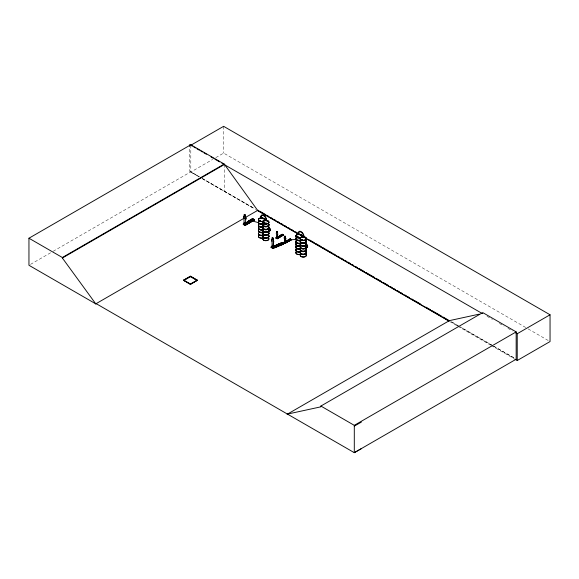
<?xml version="1.0" encoding="UTF-8"?>
<svg xmlns="http://www.w3.org/2000/svg" width="579" height="579" viewBox="0 0 579 579"><rect width="100%" height="100%" fill="white"/><g stroke="black" fill="none" stroke-linecap="round" stroke-linejoin="round"><path stroke-width="0.43" stroke-dasharray="2.9 2.17" d="M30.513 264.379L52.392 251.742M53.174 251.293L190.809 171.825L199.357 176.761M190.809 145.271L190.809 172.05L212.696 159.42M215.815 157.611L223.632 153.102L527.346 328.452M199.241 176.827L189.499 171.225L189.499 147.327M202.361 178.621L253.747 208.172L202.469 178.556M459.458 326.469L450.896 321.54L459.436 326.476M492.939 345.721L460.24 326.911L492.852 345.772M493.713 346.162L514.738 358.256M528.135 328.901L550.05 341.559M487.019 316.286L492.44 319.413M499.409 323.437L504.063 326.122M507.935 328.358L512.581 331.043M493.626 346.213L514.608 358.329M190.809 172.05L199.357 176.986M202.469 178.781L255.563 209.432M449.854 321.606L456.903 325.68M457.692 326.129L490.594 345.127M491.376 345.583L514.094 358.698M224.225 164.559L224.225 191.338M223.632 126.323L223.632 153.102M265.848 222.821A3.061 1.766 0 0 1 266.644 222.879"/><path stroke-width="0.87" d="M273.15 247.457L273.346 242.449A1.643 0.782 67.5 0 0 273.15 240.184L273.15 238.736A0.818 0.391 67.5 0 0 272.673 237.687A0.818 0.391 67.5 0 0 272.195 237.969L272.195 239.417A1.643 0.782 67.5 0 0 272 241.363L272.144 246.842M273.23 247.421L273.433 242.42A1.643 0.782 67.5 0 0 273.23 240.147L273.23 238.707A0.818 0.391 67.5 0 0 272.752 237.651A0.818 0.391 67.5 0 0 272.275 237.933L272.195 237.969M245.373 224.29L245.691 219.224A1.643 0.955 59.5 0 0 245.445 216.98L245.445 215.533A0.818 0.478 59.5 0 0 244.859 214.534A0.818 0.478 59.5 0 0 244.273 214.874L244.2 216.358A1.643 0.955 59.5 0 0 243.962 218.326L244.128 223.812L244.729 223.226M277.406 238.041L277.573 234.69A1.093 0.637 59.5 0 0 277.406 233.192L277.442 232.078M277.457 238.012L277.573 234.69M285.186 236.333L285.382 237.795A1.093 0.637 59.5 0 1 285.541 239.293L285.382 242.644L284.499 242.123L284.969 242.145M285.382 237.795L285.425 237.766A1.093 0.637 59.5 0 1 285.592 239.265L285.425 242.615L284.405 241.971M277.782 245.047L278.275 244.591L278.875 244.989M272.557 246.299L271.826 246.683L272.658 246.603M271.898 246.654C273.512 246.364 271.283 246.509 272.173 246.835M272.05 246.878L272.188 246.509M244.179 223.501C244.338 224.182 244.389 222.3 246.003 224.688L245.865 223.914L244.924 225.028L243.441 224.189L244.251 222.995L243.303 223.552L243.506 224.543L252.958 219.021M276.979 237.325L276.675 237.694L276.509 234.032A1.093 0.637 59.5 0 1 276.624 232.751L276.726 231.564M276.957 237.52L276.603 237.737L277.023 237.528M284.832 241.928L284.528 242.297L284.434 238.664A1.093 0.637 59.5 0 1 284.6 237.354L284.658 236.254L285.136 236.203M284.477 242.174L284.94 241.95M284.492 242.239L285.02 242.08L284.463 241.935L284.405 242.753M280.446 236.203L279.947 235.921M288.494 240.842L288.487 240.473M259.414 220.86L259.797 220.498M260.116 221.026L259.653 220.968L259.964 220.563M260.318 220.744L259.551 220.708M263.438 218.616L263.17 218.942M264.017 223.429L264.075 223.024L264.683 223.226M264.104 223.566L264.668 223.255M264.683 223.371L263.763 223.226M267.621 221.098L267.462 221.431M297.635 237.122L297.389 236.912M297.751 237.166L296.998 237.347L297.649 237.014M300.675 235.378L301 235.269M301.232 239.742L301.992 239.525L301.246 239.583M301.869 239.467L301.804 239.872M305.234 237.716L304.829 237.774L305.198 237.528M305.205 237.549L304.901 237.629M276.487 237.339L276.791 238.353L276.682 237.73M284.94 242.131L284.571 242.138L284.817 242.919M244.57 223.61L244.751 223.27L244.28 223.429L244.447 224.761L244.447 223.588L243.911 223.284L243.911 224.457M276.639 231.68L277.167 231.6M284.615 236.283L285.034 236.131M277.833 244.779L278.101 245.308L278.868 244.96M280.583 236.196L280.439 235.841M260.13 220.57L259.667 220.78M264.545 223.219L264.06 223.335M297.432 236.941L296.853 237.281M301.775 239.923L301.406 239.503M276.632 237.455L276.907 237.332M249.267 221.048L249.274 221.605L249.933 221.54M287.915 240.596L288.487 240.546M260.166 220.751L259.877 220.469M297.056 237.129L297.534 237.383M282.443 243.216L271.131 247.291L282.074 242.739L283.63 244.135L272.76 248.594L272.571 247.58L273.78 247.219L273.78 247.913L271.746 246.307M280.974 243.057C285.346 245.909 278.499 242.891 282.074 242.601L283.507 243.897L272.412 248.232M282.074 242.601L271.131 247.291M244.736 225.137L254.376 219.745L252.61 218.761L243.158 224.341L245.199 225.477L254.514 219.984L252.632 218.848M252.712 218.978L253.095 219.188L243.404 224.493M244.714 225.05L245.055 225.245L245.062 224.551L246.003 223.986M276.342 238.302L282.559 234.633L276.313 238.295L275.93 238.07L282.234 234.256L283.406 234.922L277.261 238.823L276.024 238.012L276.024 237.549L276.878 237.441M282.161 234.423L283.507 235.161M276.024 238.02L282.465 234.481M283.319 235.06L276.878 238.599L283.276 235.038M290.209 238.859L290.513 239.243L290.122 239.018L283.898 242.673L290.209 238.859L291.476 239.764L284.868 243.223L291.157 239.482L291.461 239.771M291.295 239.663L285.006 243.296M245.691 219.224L245.619 219.267A1.643 0.955 59.5 0 0 245.373 217.024L245.445 215.533M244.2 216.358L244.273 214.874M243.962 218.326L244.034 218.29A1.643 0.955 59.5 0 1 244.273 216.314M244.287 223.574L244.338 223.443M248.304 221.156C253.486 223.436 245.793 221.439 249.245 220.599L251.004 221.735L249.245 220.599M250.092 220.107C255.274 222.387 247.58 220.389 251.033 219.55L252.791 220.679L251.033 219.55M251.67 219.173C256.852 221.453 249.158 219.455 252.61 218.616M252.958 218.949L243.39 224.478L243.773 224.681M243.73 224.674L253.052 219.173M244.924 225.028L254.398 219.832L244.931 225.34M254.369 219.615L244.816 225.274L254.376 219.745M276.624 231.788L276.624 232.751M277.457 232.201L277.015 231.557M276.118 237.969L276.748 237.224M279.36 235.95C282.494 237.318 278.021 236.196 279.99 235.581L281.162 236.239M280.554 235.248C283.688 236.616 279.208 235.494 281.184 234.879L282.357 235.537M281.604 234.625C284.738 235.993 280.265 234.879 282.234 234.256M277.109 238.534L277.826 237.839L277.826 238.302L276.661 237.556M276.972 238.548L277.826 237.839M277.03 238.693L283.406 234.922M284.6 236.391L284.644 237.325A1.093 0.637 59.5 0 0 284.484 238.635L284.644 242.174M284.086 242.775L284 242.152L284.629 241.776M285.802 242.905L285.708 242.391L285.078 243.137L284.086 242.572L284.716 241.827M284.057 242.767L290.434 239.084L284.296 242.905M289.753 239.699L284.311 242.905L283.905 242.681M285.259 243.433L285.172 242.811L285.802 242.442M291.382 239.612L285.078 243.332L284 242.615M96.201 303.664L95.825 303.888L28.95 265.276L28.95 238.222L190.809 144.772L224.225 164.06L257.641 210.409L299.806 234.756M190.809 144.772L190.809 145.271L223.632 126.323L550.05 314.781L550.05 341.559L517.228 360.507L514.883 359.146M28.95 238.222L62.366 257.51L224.225 164.06M361.383 448.638L354.297 452.677L96.157 303.642L95.774 303.859L62.366 258.01L224.225 164.559M95.774 303.859L258.017 210.191M268.692 227.127L270.212 229.262L268.692 227.786M183.478 280.185L190.44 276.169L197.396 280.185L190.44 284.427L183.478 280.185L190.44 284.202L197.396 280.185M268.692 231.079L270.212 230.623L268.692 230.42M183.478 280.41L190.44 276.393L197.396 280.41M268.743 231.108L270.176 230.645L270.176 229.255L268.707 227.091M190.44 276.617L183.869 280.41L190.44 283.985L197.012 280.41L190.44 276.617L190.44 276.169M306.175 243.484L307.644 245.677L306.125 244.2M306.161 247.479L307.644 247.038L306.125 246.835M287.097 414.318L449.34 320.643L479.231 314.144M287.474 414.094L320.889 406.827L320.889 406.053L482.748 312.602L516.164 331.89L516.164 359.226L354.297 452.677L354.297 425.341L516.164 331.89M482.748 313.377L482.372 313.601L221.895 163.213M515.679 332.831L517.228 333.728L550.05 314.781M354.297 426.122L361.383 422.084M277.906 244.816L278.839 244.91M278.752 245.105L277.884 245.091M288.494 240.77L287.886 240.683M304.916 237.593L305.321 237.658M301.246 239.858L301.97 239.858M272.195 239.417L272.275 237.933M272 241.363L272.079 241.327A1.643 0.782 67.5 0 1 272.275 239.38M271.247 246.516C273.961 245.829 270.646 246.097 271.254 247.305M277.066 244.808L278.166 244.215L279.592 245.51L278.166 244.215M279.143 243.81C283.515 246.661 276.661 243.65 280.243 243.361L281.669 244.512M271.319 247.45L281.322 243.31M281.532 243.397L271.442 247.551L271.24 247.219L272.571 248.434L283.507 243.752M281.633 243.556L271.537 247.53M273.78 247.219L272.571 247.58M282.414 244.099L272.571 248.138L271.363 247.161M283.515 243.889L272.398 248.145M249.375 221.106L250.179 221.294M280.077 235.914L280.439 235.914M249.802 221.569L249.274 221.489M259.877 221.004L259.537 220.983M264.227 223.139L264.147 223.139A3.112 1.795 0 0 1 263.698 223.523M288.523 239.945L296.028 239.431M306.125 246.184L307.42 246.437L306.125 244.866M301.804 239.576L301.333 239.634M250.432 220.44L258.502 222.662M300.479 235.269L300.87 235.06M259.558 229.349L259.638 229.45A3.069 1.773 0 0 0 263.032 229.552M288.523 239.851L289.695 240.517M276.436 237.368L276.849 237.542M244.714 223.53L243.998 223.233L243.998 224.406L244.533 224.71M190.809 145.271L192.366 146.169M193.922 147.066L195.478 147.963M197.026 148.861L199.357 150.207M200.913 151.105L202.469 152.002M204.025 152.899L206.356 154.246M211.017 156.938L213.347 158.284M214.903 159.182L219.564 161.867M259.58 211.089L265.044 214.244M266.608 215.149L268.953 216.503M270.509 217.4L272.072 218.305M273.635 219.202L275.98 220.556M277.544 221.46L279.1 222.365M280.663 223.262L283.008 224.616M284.571 225.521L286.127 226.418M288.472 227.771L290.036 228.676M291.599 229.573L293.155 230.478M295.5 231.832L297.063 232.729M304.554 236.977L304.069 236.702A4.133 2.388 60 0 0 301.145 231.636A4.133 2.388 60 0 0 298.221 233.323L297.744 233.048L298.446 234.234L299.148 233.858L298.663 233.576A3.452 1.99 60 0 1 301.102 232.165A3.452 1.99 60 0 1 303.541 236.391L303.056 236.116L303.809 237.325M309.555 239.945L314.245 242.652M315.801 243.549L321.273 246.705M322.829 247.609L325.174 248.963M326.737 249.86L328.3 250.765M329.864 251.67L332.201 253.016M333.765 253.92L335.328 254.825M337.666 256.171L339.229 257.076M340.792 257.981L343.137 259.334M344.7 260.232L346.256 261.136M347.82 262.034L350.165 263.387M351.728 264.292L353.284 265.189M355.629 266.543L357.192 267.447M358.756 268.345L364.22 271.5M365.783 272.405L374.374 277.363M375.93 278.267L381.402 281.423M382.958 282.32L388.429 285.483M389.985 286.381L392.33 287.734M393.894 288.639L395.457 289.536M397.02 290.441L399.358 291.794M400.921 292.692L402.485 293.596M404.822 294.95L406.386 295.847M407.949 296.752L409.512 297.649M411.857 299.003L413.413 299.908M414.977 300.805L420.441 303.968M425.912 307.123L430.595 309.823M432.158 310.728L441.531 316.134M443.087 317.039L448.559 320.194M301.369 235.653L303.707 237.006M306.052 238.36L448.957 320.867M257.127 210.336L299.437 234.763M301 235.667L303.353 237.028M305.705 238.382L449.072 321.157M268.041 228.075L269.944 230.044L268.041 229.393M320.889 406.053L354.297 425.341M277.066 244.671L278.492 245.822M276.61 237.679L276.653 237.173M244.28 223.689L245.865 224.471L245.865 223.914M249.187 221.54L249.506 220.961L250.2 221.373M263.966 223.393L264.147 223.472A3.069 1.773 0 0 1 263.669 223.827M517.228 333.728L517.228 360.507M307.608 245.677L307.608 247.059M288.508 241.219L287.336 240.647M285.708 242.391L285.708 242.76M277.739 237.788L277.739 238.157M273.672 247.124L273.672 247.682L271.841 246.263L271.746 247.472M272.282 246.618L272.181 247.826L272.181 246.654M270.14 229.277L270.14 230.601M190.44 283.985L190.44 284.427M189.499 144.67L189.499 146.444M62.366 257.51L62.366 258.01M305.98 243.39A3.112 1.795 0 0 1 303.287 246.082A3.112 1.795 0 0 1 300.588 243.39M305.936 243.571A3.061 1.766 0 0 1 303.287 246.227A3.061 1.766 0 0 1 300.631 243.571M305.922 245.887A3.047 1.759 0 0 1 303.287 248.529A3.047 1.759 0 0 1 300.646 245.887M305.944 246.075A3.076 1.773 0 0 1 303.287 248.731A3.076 1.773 0 0 1 300.624 246.075M305.98 240.43A3.112 1.795 0 0 1 303.287 243.122A3.112 1.795 0 0 1 300.588 240.43M305.936 243.079A3.061 1.766 0 0 1 303.287 245.728A3.061 1.766 0 0 1 300.631 243.079M305.936 240.618A3.061 1.766 0 0 1 303.287 243.267A3.061 1.766 0 0 1 300.631 240.618M305.98 243.238A3.112 1.795 0 0 1 303.287 245.93A3.112 1.795 0 0 1 300.588 243.238M305.98 240.278A3.112 1.795 0 0 1 303.287 242.97A3.112 1.795 0 0 1 300.588 240.278M305.936 240.119A3.061 1.766 0 0 1 303.287 242.775A3.061 1.766 0 0 1 300.631 240.119M305.98 251.814A3.112 1.795 0 0 1 303.287 254.507A3.112 1.795 0 0 1 300.588 251.814M305.936 251.995A3.061 1.766 0 0 1 303.287 254.651A3.061 1.766 0 0 1 300.631 251.995M305.922 254.311A3.047 1.759 0 0 1 303.287 256.953A3.047 1.759 0 0 1 300.646 254.311M305.929 246.328A3.054 1.766 0 0 1 303.287 248.97A3.054 1.766 0 0 1 300.639 246.328M305.944 254.463A3.069 1.773 0 0 1 303.287 257.119A3.069 1.773 0 0 1 300.624 254.463M305.944 246.162A3.076 1.773 0 0 1 303.287 248.825A3.076 1.773 0 0 1 300.624 246.162M305.98 248.854A3.112 1.795 0 0 1 303.287 251.547A3.112 1.795 0 0 1 300.588 248.854M305.936 251.503A3.061 1.766 0 0 1 303.287 254.152A3.061 1.766 0 0 1 300.631 251.503M305.936 249.042A3.061 1.766 0 0 1 303.287 251.691A3.061 1.766 0 0 1 300.631 249.042M305.98 251.662A3.112 1.795 0 0 1 303.287 254.355A3.112 1.795 0 0 1 300.588 251.662M305.98 248.702A3.112 1.795 0 0 1 303.287 251.395A3.112 1.795 0 0 1 300.588 248.702M305.944 248.543A3.069 1.773 0 0 1 303.287 251.199A3.069 1.773 0 0 1 300.624 248.543M300.494 243.332A3.112 1.795 0 0 1 296.738 243.042A3.112 1.795 0 0 1 296.238 240.878M301.102 243.194A3.061 1.766 0 0 1 297.07 243.346A3.061 1.766 0 0 1 296.282 241.059M301.102 245.503A3.061 1.766 0 0 1 297.07 245.655A3.061 1.766 0 0 1 296.282 243.368M300.472 245.858A3.076 1.773 0 0 1 296.759 245.576A3.076 1.773 0 0 1 296.274 243.433M301.102 245.677A3.061 1.766 0 0 1 297.07 245.829A3.061 1.766 0 0 1 296.282 243.542M300.494 240.372A3.112 1.795 0 0 1 296.738 240.09A3.112 1.795 0 0 1 296.238 237.918M296.738 237.549A3.112 1.795 0 0 1 298.127 237.086M301.109 242.702A3.069 1.773 0 0 1 297.07 242.854A3.069 1.773 0 0 1 296.282 240.567M301.109 240.242A3.069 1.773 0 0 1 297.07 240.394A3.069 1.773 0 0 1 296.282 238.107M296.766 237.737A3.069 1.773 0 0 1 297.403 237.455M300.494 243.18A3.112 1.795 0 0 1 296.738 242.891A3.112 1.795 0 0 1 296.238 240.726M300.494 240.22A3.112 1.795 0 0 1 296.738 239.938A3.112 1.795 0 0 1 296.238 237.766M296.738 237.397A3.112 1.795 0 0 1 298.127 236.934M301.102 239.742A3.061 1.766 0 0 1 297.07 239.894A3.061 1.766 0 0 1 296.282 237.614M296.774 237.245A3.061 1.766 0 0 1 298.142 236.789M300.494 251.756A3.112 1.795 0 0 1 296.738 251.467A3.112 1.795 0 0 1 296.238 249.303M301.102 251.619A3.061 1.766 0 0 1 297.07 251.771A3.061 1.766 0 0 1 296.282 249.484M301.102 253.928A3.061 1.766 0 0 1 297.07 254.08A3.061 1.766 0 0 1 296.282 251.793M301.094 245.937A3.047 1.759 0 0 1 297.078 246.089A3.047 1.759 0 0 1 296.296 243.81M301.102 254.101A3.061 1.766 0 0 1 297.07 254.253A3.061 1.766 0 0 1 296.282 251.966M300.494 248.796A3.112 1.795 0 0 1 296.738 248.514A3.112 1.795 0 0 1 296.238 246.343M301.109 251.127A3.069 1.773 0 0 1 297.07 251.279A3.069 1.773 0 0 1 296.282 248.992M301.109 248.666A3.069 1.773 0 0 1 297.07 248.818A3.069 1.773 0 0 1 296.282 246.531M300.494 251.604A3.112 1.795 0 0 1 296.738 251.315A3.112 1.795 0 0 1 296.238 249.151M300.494 248.644A3.112 1.795 0 0 1 296.738 248.362A3.112 1.795 0 0 1 296.238 246.191M301.102 248.167A3.061 1.766 0 0 1 297.07 248.319A3.061 1.766 0 0 1 296.282 246.032M268.547 226.968A3.112 1.795 0 0 1 265.848 229.66A3.112 1.795 0 0 1 263.156 226.968M268.504 227.156A3.069 1.773 0 0 1 265.848 229.812A3.069 1.773 0 0 1 263.192 227.156M268.49 229.465A3.047 1.759 0 0 1 265.848 232.107A3.076 1.773 0 0 1 263.184 229.523M263.206 229.465A3.047 1.759 0 0 0 265.848 232.107A3.076 1.773 0 0 0 268.511 229.523M268.511 229.631A3.076 1.773 0 0 1 265.848 232.288A3.076 1.773 0 0 1 263.184 229.631M268.547 224.015A3.112 1.795 0 0 1 265.848 226.707A3.112 1.795 0 0 1 263.156 224.015M263.648 223.639A3.112 1.795 0 0 1 265.044 223.176M268.504 226.657A3.061 1.766 0 0 1 265.848 229.313A3.061 1.766 0 0 1 263.199 226.657M268.504 224.196A3.069 1.773 0 0 1 265.848 226.852A3.069 1.773 0 0 1 263.192 224.196M263.677 223.834A3.069 1.773 0 0 1 265.052 223.371M268.547 226.816A3.112 1.795 0 0 1 265.848 229.508A3.112 1.795 0 0 1 263.156 226.816M268.547 223.863A3.112 1.795 0 0 1 265.848 226.555A3.112 1.795 0 0 1 263.156 223.863M263.648 223.487A3.112 1.795 0 0 1 265.044 223.024M268.504 223.704A3.069 1.773 0 0 1 265.848 226.36A3.069 1.773 0 0 1 263.192 223.704M263.677 223.335A3.069 1.773 0 0 1 265.052 222.879M268.547 235.392A3.112 1.795 0 0 1 265.848 238.085A3.112 1.795 0 0 1 263.156 235.392M268.504 235.581A3.069 1.773 0 0 1 265.848 238.237A3.069 1.773 0 0 1 263.192 235.581M268.511 237.947A3.076 1.773 0 0 1 265.848 240.611A3.076 1.773 0 0 1 263.184 237.947M268.497 229.906A3.054 1.766 0 0 1 265.848 232.555A3.054 1.766 0 0 1 263.206 229.906M268.511 238.056A3.076 1.773 0 0 1 265.848 240.712A3.076 1.773 0 0 1 263.184 238.056M268.547 232.44A3.112 1.795 0 0 1 265.848 235.132A3.112 1.795 0 0 1 263.156 232.44M268.504 235.081A3.061 1.766 0 0 1 265.848 237.737A3.061 1.766 0 0 1 263.199 235.081M268.504 232.62A3.069 1.773 0 0 1 265.848 235.277A3.069 1.773 0 0 1 263.192 232.62M268.547 235.24A3.112 1.795 0 0 1 265.848 237.933A3.112 1.795 0 0 1 263.156 235.24M268.547 232.288A3.112 1.795 0 0 1 265.848 234.98A3.112 1.795 0 0 1 263.156 232.288M268.504 232.128A3.069 1.773 0 0 1 265.848 234.784A3.069 1.773 0 0 1 263.192 232.128M263.025 229.364A3.047 1.759 0 0 1 259.645 229.233A3.047 1.759 0 0 1 258.552 227.381M263.032 224.109A3.069 1.773 0 0 1 259.631 223.979A3.069 1.773 0 0 1 258.538 222.112M264.465 222.539A3.069 1.773 0 0 1 263.669 223.328M263.032 223.61A3.069 1.773 0 0 1 259.631 223.487A3.069 1.773 0 0 1 258.538 221.619M263.032 227.062A3.069 1.773 0 0 1 259.631 226.932A3.069 1.773 0 0 1 258.538 225.072M263.054 226.91A3.112 1.795 0 0 1 259.609 226.78A3.112 1.795 0 0 1 258.495 224.891M263.054 226.758A3.112 1.795 0 0 1 259.609 226.628A3.112 1.795 0 0 1 258.495 224.739M263.032 226.57A3.069 1.773 0 0 1 259.631 226.44A3.069 1.773 0 0 1 258.538 224.572M264.198 223.299A3.112 1.795 0 0 1 263.698 223.675M263.054 223.957A3.112 1.795 0 0 1 259.609 223.827A3.112 1.795 0 0 1 258.495 221.938M263.054 223.805A3.112 1.795 0 0 1 259.609 223.675A3.112 1.795 0 0 1 258.495 221.786M259.631 229.429A3.069 1.773 0 0 1 258.538 227.561M263.025 229.798A3.047 1.759 0 0 1 259.645 229.675A3.047 1.759 0 0 1 258.552 227.822M263.025 237.788A3.047 1.759 0 0 1 259.645 237.658A3.047 1.759 0 0 1 258.552 235.805M263.04 229.668A3.076 1.773 0 0 1 259.631 229.537A3.076 1.773 0 0 1 258.531 227.67M263.032 232.534A3.069 1.773 0 0 1 259.631 232.403A3.069 1.773 0 0 1 258.538 230.536M263.032 232.034A3.069 1.773 0 0 1 259.631 231.904A3.069 1.773 0 0 1 258.538 230.044M263.032 235.487A3.069 1.773 0 0 1 259.631 235.356A3.069 1.773 0 0 1 258.538 233.496M263.054 235.335A3.112 1.795 0 0 1 259.609 235.204A3.112 1.795 0 0 1 258.495 233.315M263.054 235.183A3.112 1.795 0 0 1 259.609 235.052A3.112 1.795 0 0 1 258.495 233.163M263.032 234.994A3.069 1.773 0 0 1 259.631 234.864A3.069 1.773 0 0 1 258.538 232.997M263.054 232.382A3.112 1.795 0 0 1 259.609 232.251A3.112 1.795 0 0 1 258.495 230.362M263.054 232.23A3.112 1.795 0 0 1 259.609 232.099A3.112 1.795 0 0 1 258.495 230.21M263.032 237.955A3.069 1.773 0 0 1 259.631 237.824A3.069 1.773 0 0 1 258.538 235.964M244.2 214.918A0.818 0.478 59.5 0 1 244.787 214.577A0.818 0.478 59.5 0 1 245.373 215.576M269.047 227.12L268.924 227.554L269.047 227.12M269.047 230.695L268.924 231.122L269.047 230.695M306.479 243.542L306.363 243.969L306.479 243.542M306.479 247.11L306.363 247.544L306.479 247.11M261.715 217.443L261.006 217.813L260.304 216.626L260.789 216.908A4.133 2.388 60 0 1 263.713 215.222A4.133 2.388 60 0 1 266.637 220.281L267.122 220.563L266.369 220.91L265.623 219.694L266.108 219.977A3.452 1.99 60 0 0 263.662 215.75A3.452 1.99 60 0 0 261.223 217.161L261.715 217.443M290.752 239.894L289.58 239.228L290.752 239.894M290.332 240.14L289.16 239.482L290.332 240.14M289.138 240.842L287.966 240.184L289.138 240.842M301.746 240.075A3.076 1.773 0 0 0 306.356 238.534A3.076 1.773 0 0 0 301.746 236.999A3.076 1.773 0 0 0 301.746 240.075M301.753 240.307A3.061 1.766 0 0 0 306.349 238.78A3.061 1.766 0 0 0 301.753 237.245A3.061 1.766 0 0 0 301.753 240.307M301.746 240.162A3.076 1.773 0 0 0 306.356 238.628A3.076 1.773 0 0 0 301.746 237.093A3.076 1.773 0 0 0 301.746 240.162M297.403 237.564A3.069 1.773 0 0 0 302.006 236.029A3.069 1.773 0 0 0 297.403 234.495A3.069 1.773 0 0 0 297.403 237.564M296.774 237.26A3.061 1.766 0 0 0 301.891 236.471A3.061 1.766 0 0 0 298.142 234.307A3.061 1.766 0 0 0 296.774 237.26M297.403 237.803A3.061 1.766 0 0 0 301.999 236.268A3.061 1.766 0 0 0 297.403 234.734A3.061 1.766 0 0 0 297.403 237.803M264.321 223.639A3.054 1.766 0 0 0 268.902 222.112A3.054 1.766 0 0 0 264.321 220.585A3.054 1.766 0 0 0 264.321 223.639M264.321 223.892A3.054 1.766 0 0 0 268.902 222.365A3.054 1.766 0 0 0 264.321 220.838A3.054 1.766 0 0 0 264.321 223.892M264.313 223.755A3.076 1.773 0 0 0 268.924 222.213A3.076 1.773 0 0 0 264.313 220.679A3.076 1.773 0 0 0 264.313 223.755M259.964 221.142A3.069 1.773 0 0 0 264.567 219.607A3.069 1.773 0 0 0 259.964 218.073A3.069 1.773 0 0 0 259.964 221.142M259.971 221.388A3.054 1.766 0 0 0 264.56 219.854A3.054 1.766 0 0 0 259.971 218.326A3.054 1.766 0 0 0 259.971 221.388M259.964 221.243A3.076 1.773 0 0 0 264.574 219.702A3.076 1.773 0 0 0 259.964 218.167A3.076 1.773 0 0 0 259.964 221.243"/></g></svg>
